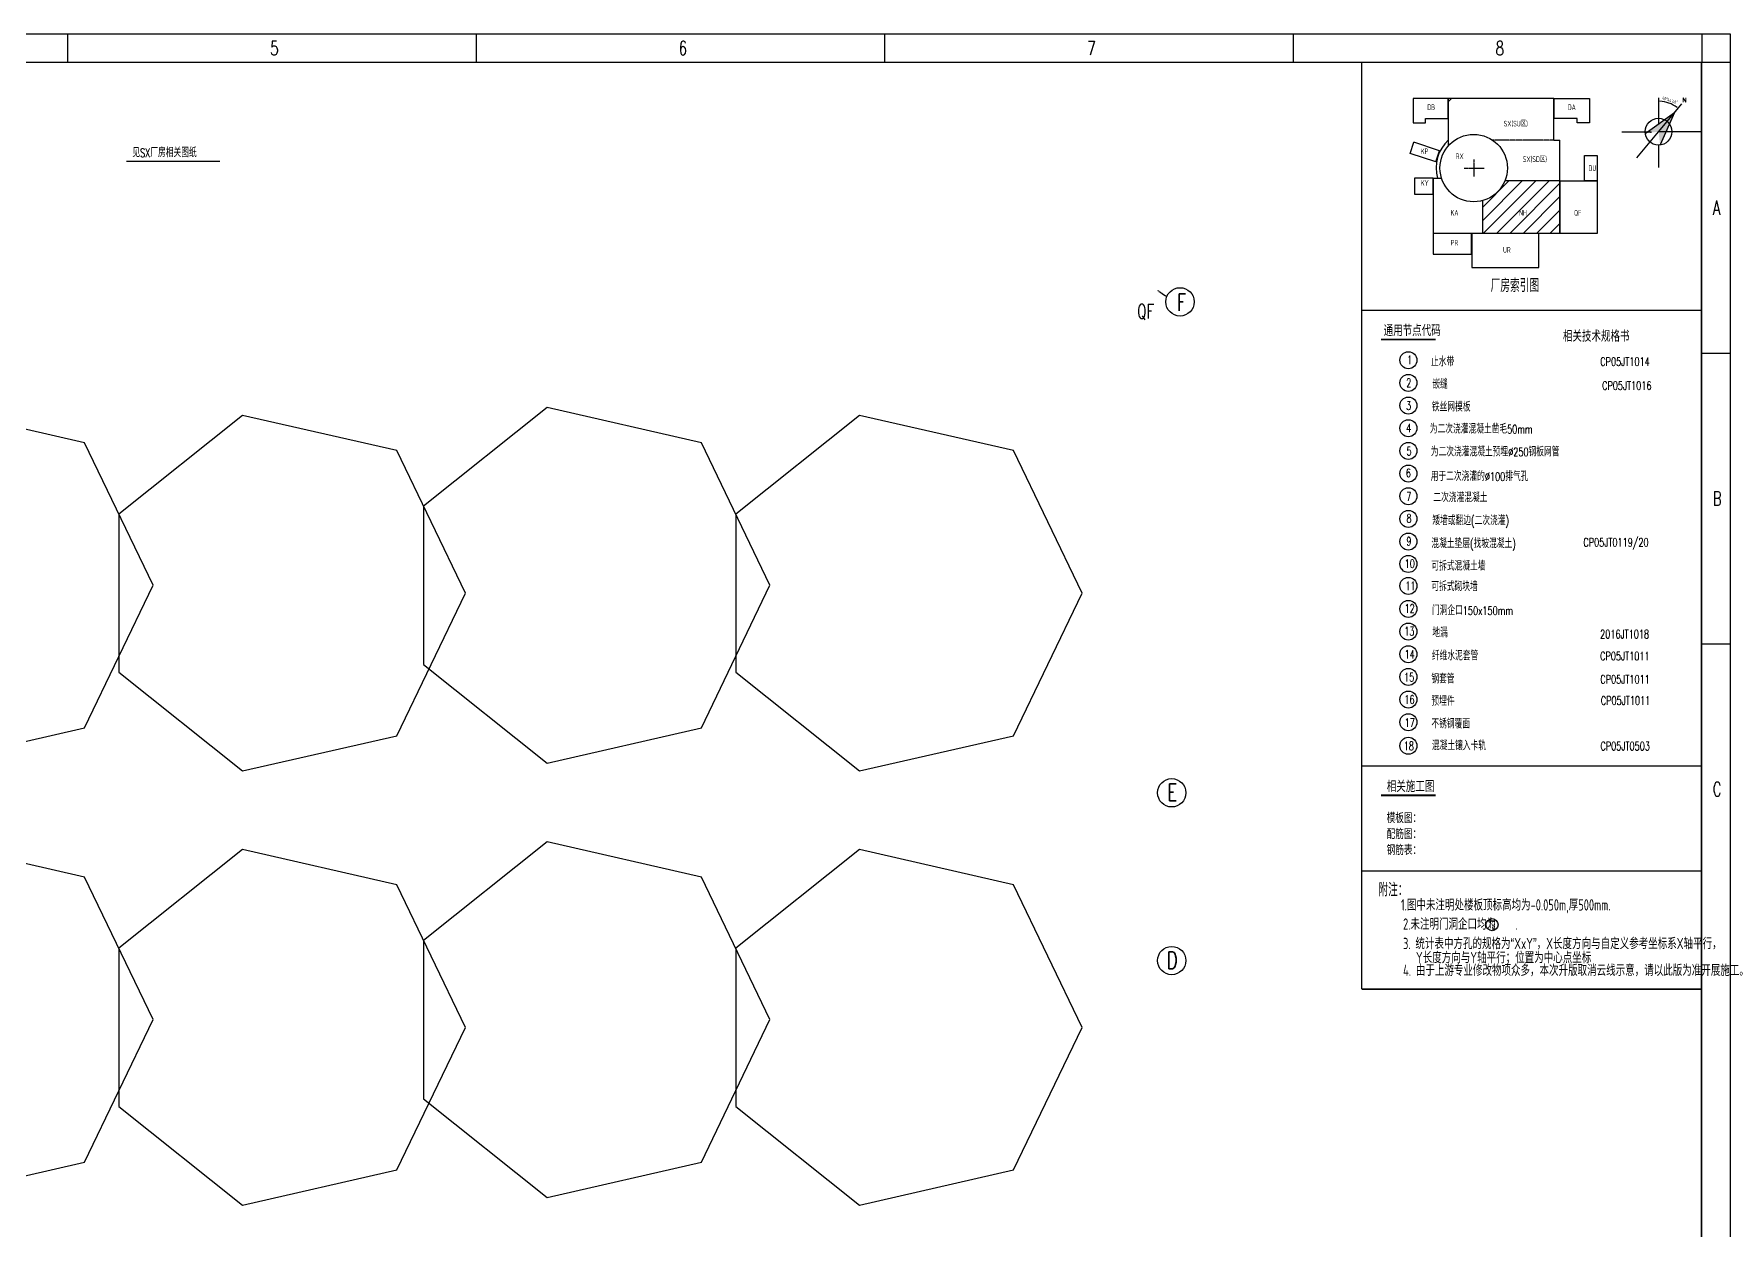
# Model space of a CAD drawing. Extents: x 52535 to 323108, y -93495 to -30420.
# Drawn here: x 96790 to 141710, y -62054 to -30420 of the extents above; entities that cross this region are included whole.
import ezdxf
from ezdxf.enums import TextEntityAlignment as Align

# ---------------------------------------------------------------- set-up
doc = ezdxf.new("R2010")
doc.units = 0
doc.linetypes.add('CENTER', pattern=[50.8, 31.75, -6.35, 6.35, -6.35])
doc.linetypes.add('DOTE', pattern=[2.42, 2, -0.2, 0.02, -0.2])
doc.layers.get('0').update_dxf_attribs({"linetype": 'CONTINUOUS'})
for name, color, linetype in [('0S-HOLE', 1, 'CONTINUOUS'), ('AXIS', 1, 'DOTE'), ('B版云线202106', 2, 'CONTINUOUS'), ('C77(文本)', 7, 'CONTINUOUS'), ('DIM', 3, 'CONTINUOUS'), ('NHFVVP_CenterLine', 4, 'CONTINUOUS'), ('PDIM', 2, 'CONTINUOUS'), ('TEXT', 4, 'CONTINUOUS'), ('TK', 4, 'CONTINUOUS'), ('中心线', 2, 'CENTER'), ('厂房分隔线', 2, 'CONTINUOUS'), ('缩略图', 4, 'CONTINUOUS')]:
    doc.layers.add(name, color=color, linetype=linetype)
doc.styles.add('ACP1000普通样式', font='tssdeng.shx', dxfattribs={"width": 0.7, "bigfont": 'tssdchn.shx'})
doc.styles.add('HZ', font='TXT.shx', dxfattribs={"width": 0.7, "bigfont": 'hz.shx'})
doc.styles.add('HZbine', font='txt_____.ttf', dxfattribs={"width": 0.7, "bigfont": 'HZTXT'})
doc.styles.add('RH', font='romans.shx', dxfattribs={"width": 0.7, "bigfont": 'hz.shx'})
doc.styles.add('romand', font='romand.shx', dxfattribs={"width": 0.7, "height": 200, "bigfont": 'OCHINESE.shx'})
doc.styles.add('ROMANT', font='ROMANT.shx', dxfattribs={"width": 0.618, "height": 450, "bigfont": 'ochinese.shx'})
doc.styles.add('S1', font='tssdeng.shx', dxfattribs={"width": 0.7, "bigfont": 'tssdchn.shx'})
doc.styles.add('TSSD_Dimension', font='Tssdeng.shx', dxfattribs={"width": 0.7, "bigfont": 'tssdchn.shx'})
doc.styles.add('TSSD_Label', font='tssdeng.shx', dxfattribs={"width": 0.7, "bigfont": 'hztxt.shx'})

# ---------------------------------------------------------------- blocks, each defined once
blk = doc.blocks.new('_ClosedBlank')
at = {"color": 0}
blk.add_lwpolyline([(0, 0, 0, 0.658, 0), (-2.5, 0, 0.658, 0.658, 0)], format="xyseb", dxfattribs=at)
blk = doc.blocks.new('A$C5E8E3E41')
at = {"layer": 'DIM'}
blk.add_line((160, -2794), (1787, -851), dxfattribs=at)
blk.add_arc((0, -2986), 2685, 52.20852, 87.86565, dxfattribs=at)
at = {"layer": '缩略图'}
for p, q in [((0, 0), (0, -2316)), ((-1925, -5287), (2050, -536)), ((-3235, -2986), (-671, -2986)), ((3695, -2985), (0, -2986)), ((0, -4168), (0, -6137))]:
    blk.add_line(p, q, dxfattribs=at)
blk.add_lwpolyline([(-1172, -3135), (1408, -1304), (135, -4160)], dxfattribs=at)
blk.add_circle((0, -2986), 1181, dxfattribs=at)
blk.add_point((-669, -3033), dxfattribs=at)
blk.add_point((-669, -3033), dxfattribs=at)
for points in [[(0, -2986), (-1172, -3135), (1408, -1304)], [(135, -4160), (1408, -1304), (0, -2986)]]:
    blk.add_solid(points, dxfattribs=at)
at = {"layer": 'DIM', "xscale": 100, "yscale": 100, "zscale": 100}
for p, rotation in [((0, -301), 178.9328260940947), ((1723, -927), 321.1413489768363)]:
    blk.add_blockref('_ClosedBlank', p, dxfattribs=dict(at, rotation=rotation))
at = {"layer": 'DIM', "color": 7, "insert": (1004, -222), "char_height": 300, "attachment_point": 5, "rotation": 340.03709, "style": 'TSSD_Dimension'}
blk.add_mtext('\\A1;40°44\'40"', dxfattribs=at)
at = {"layer": '缩略图', "style": 'ROMANT'}
blk.add_text('N', height=400, dxfattribs=at).set_placement((2099, -395))
blk = doc.blocks.new('A$C3CC76250')
at = {"layer": 'TEXT', "lineweight": 30}
h = blk.add_hatch(dxfattribs=at)
h.set_pattern_fill('ANSI31', color=256, scale=3000, style=0)
h.set_pattern_definition([(45, (-770190, -402651), (-6735.19, 6735.19), [])])
h.paths.add_polyline_path([(1880, 0), (1880, -2491, -0.375525), (4213, -2205), (7459, -2205), (7459, 0)])
h.paths.add_polyline_path([(4731, -1679), (4731, -1022), (6141, -1022), (6141, -1679)], flags=24)
h = blk.add_hatch(dxfattribs=at)
h.set_pattern_fill('ANSI31', color=5, scale=4000, style=0)
h.set_pattern_definition([(45, (-510316.34, 2095162.27), (-353.55339, 353.55339), [])])
h.paths.add_polyline_path([(7781, -4361), (4861, -4361, -0.231141), (3690, -5401), (3690, -7140), (7781, -7140)])
h.paths.add_polyline_path([(5553, -6236), (5965, -6236), (5965, -5872), (5553, -5872)], flags=24)
at = {"linetype": 'CENTER', "ltscale": 0.3}
blk.add_line((7459, -2205), (4213, -2205), dxfattribs=at)
at = {"layer": '中心线'}
for p, q in [((3210, -3227), (3210, -4134)), ((2709, -3682), (3757, -3682))]:
    blk.add_line(p, q, dxfattribs=at)
at = {"layer": '缩略图'}
for p, q in [((7459, 0), (1880, 0)), ((1880, -2491), (1880, 0)), ((7459, -2205), (7459, 0)), ((-152, -2905), (39, -2319)), ((1397, -2765), (39, -2319)), ((7459, -2205), (7781, -2205)), ((7781, -7140), (7781, -2205)), ((1202, -3349), (-152, -2905)), ((1202, -3349), (1397, -2765)), ((1068, -4221), (1068, -7140)), ((1068, -4221), (1509, -4221)), ((7781, -4361), (4861, -4361)), ((3690, -7140), (3690, -5401)), ((3690, -7140), (1068, -7140)), ((7781, -7140), (3690, -7140))]:
    blk.add_line(p, q, dxfattribs=at)
for points in [[(0, -1281), (651, -1281), (651, -1050), (1862, -1050), (1862, 0), (0, 0), (0, -1281)], [(9339, -1281), (8688, -1281), (8688, -1050), (7477, -1050), (7477, 0), (9339, 0), (9339, -1281)], [(1068, -7147), (1068, -8239), (3097, -8239), (3097, -7147), (1068, -7147)]]:
    blk.add_lwpolyline(points, dxfattribs=at)
for points in [[(9083, -4354), (9083, -3017), (9748, -3017), (9748, -4354)], [(1057, -4221), (77, -4221), (77, -5061), (1057, -5061)], [(7788, -4361), (9748, -4361), (9748, -7140), (7788, -7140)], [(3105, -8953), (6654, -8953), (6654, -7147), (3105, -7147)]]:
    blk.add_lwpolyline(points, close=True, dxfattribs=at)
blk.add_circle((3210, -3682), 1785, dxfattribs=at)
blk.add_arc((3210, -3682), 1995, 131.81448, 195.67471, dxfattribs=at)
at = {"layer": 'TEXT', "color": 7, "lineweight": 30, "xscale": 0.6000000000000001, "yscale": 0.6000000000000001, "zscale": 0.6000000000000001}
blk.add_blockref('A$C5E8E3E41', (13001, 36), dxfattribs=at)
at = {"color": 0, "linetype": 'ByBlock', "style": 'TSSD_Label', "width": 0.7}
for s, p in [('DB', (748, -610)), ('DA', (8191, -610)), ('KP', (411, -2945)), ('RX', (2258, -3207)), ('DU', (9291, -3840)), ('KY', (411, -4620)), ('KA', (1987, -6198)), ('NH', (5613, -6198)), ('QF', (8525, -6198)), ('PR', (1987, -7785)), ('UR', (4761, -8162))]:
    blk.add_text(s, height=300, dxfattribs=at).set_placement(p)
at = {"linetype": 'ByBlock', "style": 'TSSD_Label', "width": 0.7}
for s, p in [('SX(SU区)', (4801, -1479)), ('SX(SD区)', (5813, -3361))]:
    blk.add_text(s, height=300, dxfattribs=at).set_placement(p)
blk = doc.blocks.new('A$C4f303797')
at = {"layer": 'TEXT', "color": 7, "lineweight": 30, "xscale": 0.5, "yscale": 0.5, "zscale": 0.5}
blk.add_blockref('A$C3CC76250', (76, 4477), dxfattribs=at)
at = {"layer": 'C77(文本)', "color": 0, "style": 'S1', "width": 0.7}
blk.add_text('厂房索引图', height=350, dxfattribs=at).set_placement((2130, -751), align=Align.BOTTOM_LEFT)
blk = doc.blocks.new('A$Cc6a5050b')
at = {"layer": 'NHFVVP_CenterLine', "ltscale": 10}
blk.add_blockref('A$C4f303797', (-7851, -5335), dxfattribs=at)
blk = doc.blocks.new('A$Ce1f04ecb')
at = {"layer": 'B版云线202106', "xscale": 0.5, "yscale": 0.5, "zscale": 0.5}
blk.add_blockref('A$Cc6a5050b', (-286, -226), dxfattribs=at)

msp = doc.modelspace()

# ---------------------------------------------------------------- linework, layer by layer
for points in [[(52535, -30420), (141710, -30420), (141710, -93495), (52535, -93495)], [(99948, -45014), (98131, -41240), (94047, -40308), (90772, -42920), (90772, -47109), (94047, -49721), (98131, -48789)], [(116284, -45014), (114467, -41240), (110383, -40308), (107108, -42920), (107108, -47109), (110383, -49721), (114467, -48789)], [(108216, -45222), (106399, -41448), (102315, -40516), (99040, -43127), (99040, -47316), (102315, -49928), (106399, -48996)], [(124552, -45222), (122735, -41448), (118651, -40516), (115376, -43127), (115376, -47316), (118651, -49928), (122735, -48996)], [(99948, -56510), (98131, -52736), (94047, -51804), (90772, -54415), (90772, -58604), (94047, -61216), (98131, -60284)], [(108216, -56717), (106399, -52943), (102315, -52011), (99040, -54623), (99040, -58812), (102315, -61424), (106399, -60491)], [(116284, -56510), (114467, -52736), (110383, -51804), (107108, -54415), (107108, -58604), (110383, -61216), (114467, -60284)], [(124552, -56717), (122735, -52943), (118651, -52011), (115376, -54623), (115376, -58812), (118651, -61424), (122735, -60491)]]:
    msp.add_lwpolyline(points, close=True)
at = {"layer": 'AXIS', "ltscale": 0.2}
msp.add_line((126548, -37207), (126796, -37379), dxfattribs=at)
at = {"layer": 'AXIS', "linetype": 'Continuous'}
for centre in [(127143, -37511), (126923, -50507), (126923, -54947)]:
    msp.add_circle(centre, 375, dxfattribs=at)
at = {"layer": 'C77(文本)', "color": 4}
for p, q in [((140962, -49799), (131954, -49799)), ((140962, -52578), (131954, -52578))]:
    msp.add_line(p, q, dxfattribs=at)
at = {"layer": 'C77(文本)', "const_width": 45}
for points in [[(132467, -38507), (133913, -38507)], [(132467, -50574), (133913, -50574)]]:
    msp.add_lwpolyline(points, dxfattribs=at)
at = {"layer": 'PDIM'}
msp.add_line((99238, -33789, 0), (101718, -33789, 0), dxfattribs=at)
at = {"layer": 'TEXT'}
for centre in [(133190, -39055), (133190, -39655), (133190, -40255), (133190, -40855), (133190, -41455), (133190, -42055), (133190, -42655), (133190, -43255), (133190, -43855), (133190, -44449), (133190, -45030), (133190, -45639), (133190, -46239), (133190, -46839), (133190, -47439), (133190, -48039), (133190, -48639), (133190, -49263)]:
    msp.add_circle(centre, 225, dxfattribs=at)
at = {"layer": 'TEXT', "color": 1}
msp.add_circle((135406, -53998), 160, dxfattribs=at)
at = {"layer": 'TK', "color": 4, "flags": 128}
for points in [[(52535, -30420), (141710, -30420)], [(97682, -30420), (97682, -31170)], [(108500, -30420), (108500, -31170)], [(119318, -30420), (119318, -31170)], [(130136, -30420), (130136, -31170)], [(140960, -30420), (140960, -31170)], [(141710, -30420), (141710, -93495)], [(140960, -31170), (141710, -31170)], [(140960, -38866), (141710, -38866)], [(140960, -46563), (141710, -46563)]]:
    msp.add_lwpolyline(points, dxfattribs=at)
at = {"layer": 'TK', "color": 4, "const_width": 37.5}
msp.add_lwpolyline([(54410, -31170), (140954, -31170), (140954, -92745), (54410, -92745)], close=True, dxfattribs=at)
at = {"layer": '缩略图'}
msp.add_line((131954, -37732), (140954, -37732), dxfattribs=at)
at = {"layer": '缩略图', "const_width": 40}
for points in [[(131954, -55703), (131954, -31170)], [(131954, -55703), (140954, -55703)]]:
    msp.add_lwpolyline(points, dxfattribs=at)

# ---------------------------------------------------------------- block references
at = {"layer": '0S-HOLE', "xscale": 2, "yscale": 2, "zscale": 2}
msp.add_blockref('A$Ce1f04ecb', (141662, -30819), dxfattribs=at)

# ---------------------------------------------------------------- texts
at = {"layer": 'AXIS', "style": 'romand', "width": 0.7}
for s, p in [('F', (127184, -37521)), ('E', (126937, -50498)), ('D', (126937, -54938))]:
    msp.add_text(s, height=450, dxfattribs=at).set_placement(p, align=Align.MIDDLE)
at = {"layer": 'C77(文本)', "style": 'S1', "width": 0.7}
for s, height, p in [('通用节点代码', 300, (132536, -38420)), ('相关施工图', 300, (132618, -50487)), ('附注：', 350, (132396, -53247))]:
    msp.add_text(s, height=height, dxfattribs=at).set_placement(p)
at = {"layer": 'C77(文本)', "color": 4, "style": 'S1', "width": 0.7}
for s, p in [('模板图：', (132617, -51306)), ('配筋图：', (132617, -51729)), ('钢筋表：', (132617, -52151))]:
    msp.add_text(s, height=250, dxfattribs=at).set_placement(p)
at = {"layer": 'PDIM', "style": 'RH', "width": 0.7}
msp.add_text('见SX厂房相关图纸', height=225, dxfattribs=at).set_placement((99398, -33679, 0))
at = {"layer": 'TEXT', "style": 'HZ', "width": 0.7}
for s, height, p in [('相关技术规格书', 300, (137282, -38568)), ('1', 225, (133157, -39159)), ('止水带', 225, (133790, -39216)), ('CP05JT1014', 225, (138273, -39206)), ('2', 225, (133134, -39767)), ('嵌缝', 225, (133824, -39808)), ('CP05JT1016', 225, (138320, -39841)), ('3', 225, (133130, -40371)), ('铁丝网模板', 225, (133811, -40411)), ('4', 225, (133132, -40962)), (' 为二次浇灌混凝土凿毛50mm', 225, (133618, -40995)), ('5', 225, (133141, -41574)), ('为二次浇灌混凝土预埋%%C250钢板网管', 225, (133785, -41599)), ('6', 225, (133125, -42153)), ('用于二次浇灌的%%c100排气孔', 225, (133782, -42249)), ('7', 225, (133134, -42775)), ('二次浇灌混凝土', 225, (133852, -42810)), ('8', 225, (133141, -43353)), ('矮墙或翻边(二次浇灌)', 225, (133826, -43417)), ('9', 225, (133136, -43959)), ('混凝土垫层(找坡混凝土)', 225, (133800, -44026)), ('CP05JT0119/20', 225, (137824, -43990)), ('10', 225, (133092, -44554)), ('可拆式混凝土墙', 225, (133800, -44622)), ('11', 225, (133110, -45142)), ('可拆式砌块墙', 225, (133800, -45164)), ('12', 225, (133089, -45742)), ('门洞企口150x150mm', 225, (133813, -45798)), ('13', 225, (133080, -46342)), ('地漏', 225, (133826, -46386)), ('2016JT1018', 225, (138269, -46418)), ('14', 225, (133089, -46953)), ('纤维水泥套管', 225, (133813, -46998)), ('CP05JT1011', 225, (138269, -47000)), ('15', 225, (133075, -47558)), ('钢套管', 225, (133800, -47610)), ('CP05JT1011', 225, (138274, -47616)), ('16', 225, (133085, -48150)), ('预埋件', 225, (133800, -48200)), ('CP05JT1011', 225, (138287, -48178)), ('17', 225, (133094, -48762)), ('不锈钢覆面', 225, (133800, -48800)), ('18', 225, (133068, -49378)), ('混凝土镶入卡轨', 225, (133813, -49377)), ('CP05JT0503', 225, (138277, -49383))]:
    msp.add_text(s, height=height, dxfattribs=at).set_placement(p)
at = {"layer": 'TEXT', "color": 1, "style": 'ACP1000普通样式', "width": 0.7}
for s, p in [('1.图中未注明处楼板顶标高均为-0.050m,厚500mm.', (132992, -53624)), ('2.未注明门洞企口均为    .', (133049, -54131)), ('3. 统计表中方孔的规格为“XxY”，X长度方向与自定义参考坐标系X轴平行，', (133049, -54646)), ('Y长度方向与Y轴平行；位置为中心点坐标', (133390, -55019))]:
    msp.add_text(s, height=300, dxfattribs=at).set_placement(p)
msp.add_text('12', height=192, dxfattribs=at).set_placement((135406, -53998), align=Align.MIDDLE)
msp.add_text('4. 由于上游专业修改物项众多，本次升版取消云线示意，请以此版为准开展施工。', height=300, dxfattribs=at).set_placement((133051, -55444), align=Align.BOTTOM_LEFT)
at = {"layer": 'TK', "color": 4, "style": 'HZbine', "width": 0.7}
for s, p in [('5', (103047, -30982)), ('6', (113865, -30982)), ('7', (124683, -30982)), ('8', (135501, -30982)), ('A', (141249, -35206)), ('B', (141249, -42903)), ('C', (141249, -50600))]:
    msp.add_text(s, height=375, dxfattribs=at).set_placement(p)
at = {"layer": '厂房分隔线', "style": 'romand', "width": 0.7}
msp.add_text('QF', height=375, dxfattribs=at).set_placement((126008, -37949))

doc.saveas('drawing.dxf')
